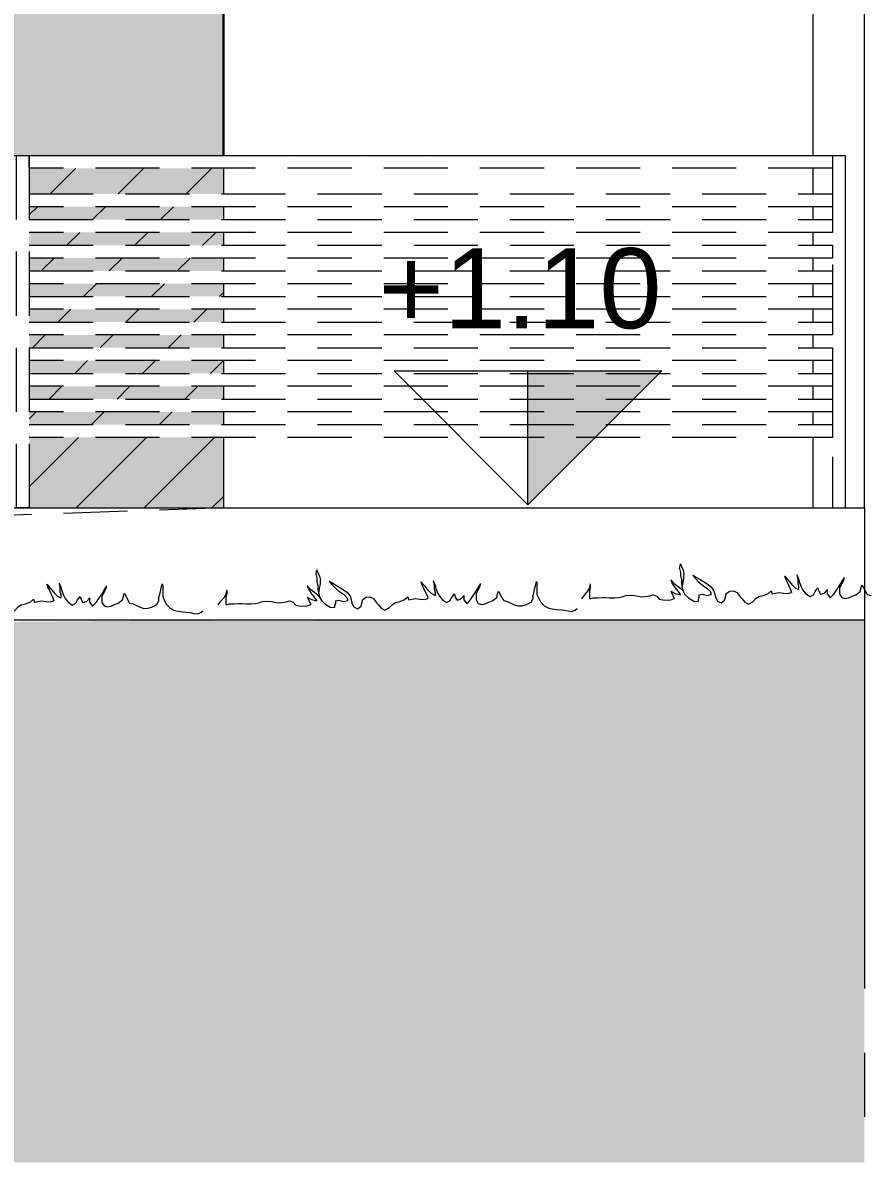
# Model space of a CAD drawing. Header units: millimetres. Extents: x -19 to 261, y -91 to 25.
# Drawn here: x 237.945 to 240.593, y -22.944 to -19.388 of the extents above; entities that cross this region are included whole.
import ezdxf

# ---------------------------------------------------------------- set-up
doc = ezdxf.new("R2010")
doc.units = ezdxf.units.MM
for name, pattern in [('LINEA-LINEETTE2_S8', [2.5, 1.5, -0.2, 0.2, -0.2, 0.2, -0.2]), ('NASCOSTA2_S2', [0.3, 0.2, -0.1]), ('TRATTEGGIATA_S4', [0.01, 0, -0.01])]:
    doc.linetypes.add(name, pattern=pattern)
for name, color, linetype, lineweight, true_color in [('XR$3$Generale01', 7, 'Continuous', 5, 0x000000), ('XR$3$STANDARD_1', 7, 'Continuous', 18, 0x000000), ('XR$3$Travi', 7, 'NASCOSTA2_S2', 18, 0x000000)]:
    doc.layers.add(name, color=color, linetype=linetype, lineweight=lineweight, true_color=true_color)
doc.styles.add('ARIAL', font='arial.ttf')
pattern_1 = [(45, (0, 0), (-0.21213203, 0.21213203), []), (45, (-0.10607, 0.10607), (-0.21213203, 0.21213203), [])]

# ---------------------------------------------------------------- blocks, each defined once
blk = doc.blocks.new('ELEMENTO_RETINO_17')
at = {"layer": 'XR$3$STANDARD_1', "color": 18, "lineweight": 18, "true_color": 0x000000}
for p, q in [((237.6923, -21.1172), (237.6951, -21.1024)), ((237.6923, -21.1172), (237.6951, -21.1292)), ((237.6951, -21.1024), (237.6978, -21.1114)), ((237.6978, -21.1114), (237.7033, -21.1222)), ((237.6648, -21.1522), (237.6758, -21.164)), ((237.6648, -21.1522), (237.6703, -21.1658)), ((237.6951, -21.1292), (237.6951, -21.1394)), ((237.6951, -21.1394), (237.6978, -21.1524)), ((237.6978, -21.1524), (237.6978, -21.165)), ((237.7033, -21.1222), (237.7061, -21.1358)), ((237.7033, -21.161), (237.7061, -21.1468)), ((237.7061, -21.1468), (237.7061, -21.1358)), ((237.7336, -21.138), (237.7446, -21.1446)), ((237.7336, -21.138), (237.7418, -21.1486)), ((237.7418, -21.1486), (237.7528, -21.16)), ((237.7446, -21.1446), (237.7583, -21.153)), ((237.7583, -21.153), (237.7748, -21.1626)), ((238.0196, -21.1398), (238.0306, -21.1522)), ((238.0196, -21.1398), (238.0223, -21.1494)), ((238.0223, -21.1494), (238.0278, -21.1602)), ((238.0306, -21.1522), (238.0416, -21.1662)), ((238.0581, -21.137), (238.0636, -21.1496)), ((238.0581, -21.137), (238.0608, -21.1512)), ((238.0608, -21.1512), (238.0608, -21.162)), ((238.0636, -21.1496), (238.0663, -21.1604)), ((238.1983, -21.159), (238.2066, -21.1454)), ((238.1983, -21.1664), (238.2038, -21.1556)), ((238.2038, -21.1556), (238.2066, -21.1454)), ((238.3743, -21.1626), (238.3771, -21.1522)), ((238.3771, -21.1522), (238.3798, -21.1392)), ((238.3798, -21.1392), (238.3826, -21.1506)), ((238.3826, -21.1608), (238.3826, -21.1506)), ((237.3953, -21.2004), (237.4063, -21.1878)), ((237.4063, -21.1878), (237.4118, -21.1774)), ((237.4118, -21.1774), (237.4146, -21.1654)), ((237.4118, -21.187), (237.4146, -21.1752)), ((237.4118, -21.1996), (237.4118, -21.187)), ((237.4146, -21.1752), (237.4146, -21.1654)), ((237.6648, -21.1876), (237.6786, -21.1954)), ((237.6648, -21.1876), (237.6703, -21.1994)), ((237.6703, -21.1658), (237.6786, -21.1772)), ((237.6758, -21.164), (237.6923, -21.1764)), ((237.6786, -21.1772), (237.6868, -21.1884)), ((237.6868, -21.1884), (237.6951, -21.1998)), ((237.6923, -21.1764), (237.7033, -21.1872)), ((237.6978, -21.165), (237.7006, -21.1776)), ((237.7006, -21.177), (237.7033, -21.161)), ((237.7006, -21.177), (237.7033, -21.1878)), ((237.7006, -21.1776), (237.7033, -21.1872)), ((237.7033, -21.1878), (237.7088, -21.198)), ((237.7528, -21.16), (237.7638, -21.169)), ((237.7638, -21.169), (237.7776, -21.179)), ((237.7748, -21.1626), (237.7913, -21.1744)), ((237.7776, -21.179), (237.7886, -21.1892)), ((237.7886, -21.1892), (237.7913, -21.1982)), ((237.7913, -21.1744), (237.7996, -21.1874)), ((237.7996, -21.1874), (237.8023, -21.1976)), ((237.8381, -21.1956), (237.8491, -21.188)), ((237.8491, -21.188), (237.8601, -21.1868)), ((237.8601, -21.1868), (237.8711, -21.1924)), ((237.8711, -21.1924), (237.8793, -21.2026)), ((237.9673, -21.196), (237.9783, -21.1868)), ((237.9783, -21.1868), (237.9811, -21.1958)), ((237.9921, -21.194), (238.0031, -21.1922)), ((238.0031, -21.1922), (238.0168, -21.1938)), ((238.0278, -21.1602), (238.0333, -21.1714)), ((238.0306, -21.1954), (238.0416, -21.192)), ((238.0333, -21.1714), (238.0388, -21.1828)), ((238.0388, -21.1828), (238.0416, -21.192)), ((238.0416, -21.1662), (238.0526, -21.177)), ((238.0526, -21.177), (238.0636, -21.1826)), ((238.0608, -21.162), (238.0636, -21.1734)), ((238.0636, -21.1734), (238.0636, -21.1826)), ((238.0663, -21.1604), (238.0718, -21.174)), ((238.0718, -21.174), (238.0773, -21.1848)), ((238.0773, -21.1848), (238.0856, -21.1954)), ((238.1103, -21.1992), (238.1158, -21.189)), ((238.1158, -21.189), (238.1241, -21.178)), ((238.1241, -21.178), (238.1268, -21.1882)), ((238.1268, -21.1882), (238.1323, -21.1974)), ((238.1433, -21.1938), (238.1543, -21.1828)), ((238.1543, -21.197), (238.1543, -21.1828)), ((238.1736, -21.1974), (238.1818, -21.1848)), ((238.1818, -21.1848), (238.1901, -21.1728)), ((238.1901, -21.1728), (238.1983, -21.159)), ((238.1928, -21.1762), (238.1983, -21.1664)), ((238.1928, -21.186), (238.1928, -21.1762)), ((238.1928, -21.1984), (238.1928, -21.186)), ((238.2423, -21.199), (238.2561, -21.1892)), ((238.2561, -21.1892), (238.2588, -21.1778)), ((238.2588, -21.1778), (238.2616, -21.1688)), ((238.2616, -21.1688), (238.2671, -21.1784)), ((238.2671, -21.1784), (238.2726, -21.1896)), ((238.2726, -21.1896), (238.2781, -21.1988)), ((238.3688, -21.1854), (238.3716, -21.174)), ((238.3688, -21.1854), (238.3688, -21.1944)), ((238.3716, -21.174), (238.3743, -21.1626)), ((238.3826, -21.171), (238.3826, -21.1608)), ((238.3826, -21.1818), (238.3826, -21.171)), ((238.3826, -21.1818), (238.3881, -21.1942)), ((237.3871, -21.2118), (237.3953, -21.2004)), ((237.4118, -21.2116), (237.4118, -21.1996)), ((237.4118, -21.2116), (237.4228, -21.2092)), ((237.4228, -21.2092), (237.4366, -21.2084)), ((237.4366, -21.2084), (237.4503, -21.2078)), ((237.4503, -21.2078), (237.4613, -21.2076)), ((237.4613, -21.2076), (237.4751, -21.2088)), ((237.4751, -21.2088), (237.4888, -21.2086)), ((237.4888, -21.2086), (237.5026, -21.2078)), ((237.5026, -21.2078), (237.5136, -21.2054)), ((237.5136, -21.2054), (237.5246, -21.2014)), ((237.5246, -21.2014), (237.5383, -21.2006)), ((237.5383, -21.2006), (237.5521, -21.2012)), ((237.5521, -21.2012), (237.5631, -21.2038)), ((237.5631, -21.2038), (237.5741, -21.2054)), ((237.5741, -21.2054), (237.5851, -21.2048)), ((237.5851, -21.2048), (237.5988, -21.2024)), ((237.5988, -21.2024), (237.6098, -21.1994)), ((237.6098, -21.1994), (237.6208, -21.2034)), ((237.6208, -21.2034), (237.6291, -21.2124)), ((237.6291, -21.2124), (237.6401, -21.215)), ((237.6401, -21.215), (237.6538, -21.2162)), ((237.6538, -21.2162), (237.6648, -21.2154)), ((237.6648, -21.2154), (237.6758, -21.2108)), ((237.6703, -21.1994), (237.6758, -21.2108)), ((237.6786, -21.1954), (237.6951, -21.1998)), ((237.7088, -21.198), (237.7198, -21.2092)), ((237.7198, -21.2092), (237.7363, -21.2194)), ((237.7363, -21.2194), (237.7501, -21.2198)), ((237.7501, -21.2198), (237.7528, -21.209)), ((237.7528, -21.1992), (237.7638, -21.1974)), ((237.7528, -21.1992), (237.7528, -21.209)), ((237.7638, -21.1974), (237.7776, -21.2012)), ((237.7776, -21.2012), (237.7913, -21.1982)), ((237.8023, -21.1976), (237.8051, -21.2084)), ((237.8051, -21.2084), (237.8106, -21.2186)), ((237.8106, -21.2186), (237.8216, -21.2242)), ((237.8216, -21.2242), (237.8326, -21.2156)), ((237.8326, -21.2156), (237.8353, -21.2064)), ((237.8353, -21.2064), (237.8381, -21.1956)), ((237.8793, -21.2026), (237.8876, -21.2116)), ((237.8876, -21.2116), (237.8958, -21.2218)), ((237.8958, -21.2218), (237.9068, -21.2284)), ((237.9068, -21.2284), (237.9206, -21.221)), ((237.9206, -21.221), (237.9316, -21.21)), ((237.9316, -21.21), (237.9398, -21.2048)), ((237.9398, -21.2048), (237.9536, -21.2018)), ((237.9536, -21.2018), (237.9673, -21.196)), ((237.9811, -21.1958), (237.9921, -21.194)), ((238.0168, -21.1938), (238.0306, -21.1954)), ((238.0856, -21.1954), (238.0993, -21.205)), ((238.0993, -21.205), (238.1103, -21.1992)), ((238.1323, -21.1974), (238.1433, -21.1938)), ((238.1543, -21.197), (238.1626, -21.209)), ((238.1626, -21.209), (238.1736, -21.1974)), ((238.1928, -21.1984), (238.1983, -21.2074)), ((238.1983, -21.2074), (238.2093, -21.2108)), ((238.2093, -21.2108), (238.2203, -21.2084)), ((238.2203, -21.2084), (238.2313, -21.2032)), ((238.2313, -21.2032), (238.2423, -21.199)), ((238.2781, -21.1988), (238.2891, -21.2014)), ((238.2891, -21.2014), (238.3001, -21.207)), ((238.3001, -21.207), (238.3111, -21.212)), ((238.3111, -21.212), (238.3221, -21.2154)), ((238.3221, -21.2154), (238.3358, -21.2148)), ((238.3358, -21.2148), (238.3496, -21.2112)), ((238.3496, -21.2112), (238.3633, -21.2036)), ((238.3633, -21.2036), (238.3688, -21.1944)), ((238.3881, -21.1942), (238.3936, -21.2034)), ((238.3936, -21.2034), (238.4046, -21.2146)), ((238.4046, -21.2146), (238.4183, -21.222)), ((238.4183, -21.222), (238.4293, -21.224)), ((238.4293, -21.224), (238.4431, -21.2262)), ((238.4431, -21.2262), (238.4568, -21.2278)), ((238.4568, -21.2278), (238.4678, -21.2288)), ((238.4898, -21.2326), (238.5008, -21.228)), ((238.5008, -21.228), (238.5071, -21.2233)), ((238.4678, -21.2288), (238.4788, -21.231)), ((238.4788, -21.231), (238.4898, -21.2326))]:
    blk.add_line(p, q, dxfattribs=at)
blk = doc.blocks.new('ELEMENTO_RETINO_18')
at = {"layer": 'XR$3$STANDARD_1', "color": 18, "lineweight": 18, "true_color": 0x000000}
for p, q in [((238.86, -21.1098), (238.8628, -21.095)), ((238.86, -21.1098), (238.8628, -21.1218)), ((238.8628, -21.095), (238.8655, -21.104)), ((238.8655, -21.104), (238.871, -21.1148)), ((238.871, -21.1148), (238.8738, -21.1284)), ((238.8325, -21.1448), (238.8435, -21.1566)), ((238.8325, -21.1448), (238.838, -21.1584)), ((238.8435, -21.1566), (238.86, -21.169)), ((238.8628, -21.1218), (238.8628, -21.132)), ((238.8628, -21.132), (238.8655, -21.145)), ((238.8655, -21.145), (238.8655, -21.1576)), ((238.8683, -21.1696), (238.871, -21.1536)), ((238.871, -21.1536), (238.8738, -21.1394)), ((238.8738, -21.1394), (238.8738, -21.1284)), ((238.9013, -21.1306), (238.9123, -21.1372)), ((238.9013, -21.1306), (238.9095, -21.1412)), ((238.9095, -21.1412), (238.9205, -21.1526)), ((238.9123, -21.1372), (238.926, -21.1456)), ((238.9205, -21.1526), (238.9315, -21.1616)), ((238.926, -21.1456), (238.9425, -21.1552)), ((238.9425, -21.1552), (238.959, -21.167)), ((239.1873, -21.1324), (239.1983, -21.1448)), ((239.1873, -21.1324), (239.19, -21.142)), ((239.19, -21.142), (239.1955, -21.1528)), ((239.1955, -21.1528), (239.201, -21.164)), ((239.1983, -21.1448), (239.2093, -21.1588)), ((239.2258, -21.1296), (239.2313, -21.1422)), ((239.2258, -21.1296), (239.2285, -21.1438)), ((239.2285, -21.1438), (239.2285, -21.1546)), ((239.2285, -21.1546), (239.2313, -21.166)), ((239.2313, -21.1422), (239.234, -21.153)), ((239.234, -21.153), (239.2395, -21.1666)), ((239.3578, -21.1654), (239.366, -21.1516)), ((239.366, -21.1516), (239.3743, -21.138)), ((239.366, -21.159), (239.3715, -21.1482)), ((239.3715, -21.1482), (239.3743, -21.138)), ((239.5393, -21.1666), (239.542, -21.1552)), ((239.542, -21.1552), (239.5448, -21.1448)), ((239.5448, -21.1448), (239.5475, -21.1318)), ((239.5475, -21.1318), (239.5503, -21.1432)), ((239.5503, -21.1534), (239.5503, -21.1432)), ((239.5503, -21.1636), (239.5503, -21.1534)), ((238.563, -21.193), (238.574, -21.1804)), ((238.574, -21.1804), (238.5795, -21.17)), ((238.5795, -21.17), (238.5823, -21.158)), ((238.5795, -21.1796), (238.5823, -21.1678)), ((238.5795, -21.1922), (238.5795, -21.1796)), ((238.5795, -21.2042), (238.5795, -21.1922)), ((238.5823, -21.1678), (238.5823, -21.158)), ((238.7665, -21.195), (238.7775, -21.192)), ((238.7775, -21.192), (238.7885, -21.196)), ((238.8325, -21.1802), (238.8463, -21.188)), ((238.8325, -21.1802), (238.838, -21.192)), ((238.838, -21.1584), (238.8463, -21.1698)), ((238.838, -21.192), (238.8435, -21.2034)), ((238.8463, -21.1698), (238.8545, -21.181)), ((238.8463, -21.188), (238.8628, -21.1924)), ((238.8545, -21.181), (238.8628, -21.1924)), ((238.86, -21.169), (238.871, -21.1798)), ((238.8655, -21.1576), (238.8683, -21.1702)), ((238.8683, -21.1696), (238.871, -21.1804)), ((238.8683, -21.1702), (238.871, -21.1798)), ((238.871, -21.1804), (238.8765, -21.1906)), ((238.8765, -21.1906), (238.8875, -21.2018)), ((238.9205, -21.1918), (238.9315, -21.19)), ((238.9205, -21.1918), (238.9205, -21.2016)), ((238.9315, -21.1616), (238.9453, -21.1716)), ((238.9315, -21.19), (238.9453, -21.1938)), ((238.9453, -21.1716), (238.9563, -21.1818)), ((238.9453, -21.1938), (238.959, -21.1908)), ((238.9563, -21.1818), (238.959, -21.1908)), ((238.959, -21.167), (238.9673, -21.18)), ((238.9673, -21.18), (238.97, -21.1902)), ((238.97, -21.1902), (238.9728, -21.201)), ((239.003, -21.199), (239.0058, -21.1882)), ((239.0058, -21.1882), (239.0168, -21.1806)), ((239.0168, -21.1806), (239.0278, -21.1794)), ((239.0278, -21.1794), (239.0388, -21.185)), ((239.0388, -21.185), (239.047, -21.1952)), ((239.1213, -21.1944), (239.135, -21.1886)), ((239.135, -21.1886), (239.146, -21.1794)), ((239.146, -21.1794), (239.1488, -21.1884)), ((239.1488, -21.1884), (239.1598, -21.1866)), ((239.1598, -21.1866), (239.1708, -21.1848)), ((239.1708, -21.1848), (239.1845, -21.1864)), ((239.1845, -21.1864), (239.1983, -21.188)), ((239.1983, -21.188), (239.2093, -21.1846)), ((239.201, -21.164), (239.2065, -21.1754)), ((239.2065, -21.1754), (239.2093, -21.1846)), ((239.2093, -21.1588), (239.2203, -21.1696)), ((239.2203, -21.1696), (239.2313, -21.1752)), ((239.2313, -21.166), (239.2313, -21.1752)), ((239.2395, -21.1666), (239.245, -21.1774)), ((239.245, -21.1774), (239.2533, -21.188)), ((239.2533, -21.188), (239.267, -21.1976)), ((239.267, -21.1976), (239.278, -21.1918)), ((239.278, -21.1918), (239.2835, -21.1816)), ((239.2835, -21.1816), (239.2918, -21.1706)), ((239.2918, -21.1706), (239.2945, -21.1808)), ((239.2945, -21.1808), (239.3, -21.19)), ((239.3, -21.19), (239.311, -21.1864)), ((239.311, -21.1864), (239.322, -21.1754)), ((239.322, -21.1896), (239.322, -21.1754)), ((239.322, -21.1896), (239.3303, -21.2016)), ((239.3303, -21.2016), (239.3413, -21.19)), ((239.3413, -21.19), (239.3495, -21.1774)), ((239.3495, -21.1774), (239.3578, -21.1654)), ((239.3605, -21.1688), (239.366, -21.159)), ((239.3605, -21.1786), (239.3605, -21.1688)), ((239.3605, -21.191), (239.3605, -21.1786)), ((239.3605, -21.191), (239.366, -21.2)), ((239.399, -21.1958), (239.41, -21.1916)), ((239.41, -21.1916), (239.4238, -21.1818)), ((239.4238, -21.1818), (239.4265, -21.1704)), ((239.4265, -21.1704), (239.4293, -21.1614)), ((239.4293, -21.1614), (239.4348, -21.171)), ((239.4348, -21.171), (239.4403, -21.1822)), ((239.4403, -21.1822), (239.4458, -21.1914)), ((239.4458, -21.1914), (239.4568, -21.194)), ((239.531, -21.1962), (239.5365, -21.187)), ((239.5365, -21.178), (239.5393, -21.1666)), ((239.5365, -21.178), (239.5365, -21.187)), ((239.5503, -21.1744), (239.5503, -21.1636)), ((239.5503, -21.1744), (239.5558, -21.1868)), ((239.5558, -21.1868), (239.5613, -21.196)), ((238.5548, -21.2044), (238.563, -21.193)), ((238.5795, -21.2042), (238.5905, -21.2018)), ((238.5905, -21.2018), (238.6043, -21.201)), ((238.6043, -21.201), (238.618, -21.2004)), ((238.618, -21.2004), (238.629, -21.2002)), ((238.629, -21.2002), (238.6428, -21.2014)), ((238.6428, -21.2014), (238.6565, -21.2012)), ((238.6565, -21.2012), (238.6703, -21.2004)), ((238.6703, -21.2004), (238.6813, -21.198)), ((238.6813, -21.198), (238.6923, -21.194)), ((238.6923, -21.194), (238.706, -21.1932)), ((238.706, -21.1932), (238.7198, -21.1938)), ((238.7198, -21.1938), (238.7308, -21.1964)), ((238.7308, -21.1964), (238.7418, -21.198)), ((238.7418, -21.198), (238.7528, -21.1974)), ((238.7528, -21.1974), (238.7665, -21.195)), ((238.7885, -21.196), (238.7968, -21.205)), ((238.7968, -21.205), (238.8078, -21.2076)), ((238.8078, -21.2076), (238.8215, -21.2088)), ((238.8215, -21.2088), (238.8325, -21.208)), ((238.8325, -21.208), (238.8435, -21.2034)), ((238.8875, -21.2018), (238.904, -21.212)), ((238.904, -21.212), (238.9178, -21.2124)), ((238.9178, -21.2124), (238.9205, -21.2016)), ((238.9728, -21.201), (238.9783, -21.2112)), ((238.9783, -21.2112), (238.9893, -21.2168)), ((238.9893, -21.2168), (239.0003, -21.2082)), ((239.0003, -21.2082), (239.003, -21.199)), ((239.047, -21.1952), (239.0553, -21.2042)), ((239.0553, -21.2042), (239.0635, -21.2144)), ((239.0635, -21.2144), (239.0745, -21.221)), ((239.0745, -21.221), (239.0883, -21.2136)), ((239.0883, -21.2136), (239.0993, -21.2026)), ((239.0993, -21.2026), (239.1075, -21.1974)), ((239.1075, -21.1974), (239.1213, -21.1944)), ((239.366, -21.2), (239.377, -21.2034)), ((239.377, -21.2034), (239.388, -21.201)), ((239.388, -21.201), (239.399, -21.1958)), ((239.4568, -21.194), (239.4678, -21.1996)), ((239.4678, -21.1996), (239.4788, -21.2046)), ((239.4788, -21.2046), (239.4898, -21.208)), ((239.4898, -21.208), (239.5035, -21.2074)), ((239.5035, -21.2074), (239.5173, -21.2038)), ((239.5173, -21.2038), (239.531, -21.1962)), ((239.5613, -21.196), (239.5723, -21.2072)), ((239.5723, -21.2072), (239.586, -21.2146)), ((239.586, -21.2146), (239.597, -21.2166)), ((239.597, -21.2166), (239.6108, -21.2188)), ((239.6108, -21.2188), (239.6245, -21.2204)), ((239.6245, -21.2204), (239.6355, -21.2214)), ((239.6355, -21.2214), (239.6465, -21.2236)), ((239.6465, -21.2236), (239.6575, -21.2252)), ((239.6575, -21.2252), (239.6685, -21.2206)), ((239.6685, -21.2206), (239.6748, -21.216))]:
    blk.add_line(p, q, dxfattribs=at)
blk = doc.blocks.new('ELEMENTO_RETINO_19')
at = {"layer": 'XR$3$STANDARD_1', "color": 18, "lineweight": 18, "true_color": 0x000000}
for p, q in [((239.9946, -21.0911), (239.9973, -21.0763)), ((239.9973, -21.0763), (240.0001, -21.0853)), ((240.0001, -21.0853), (240.0056, -21.0961)), ((239.9946, -21.0911), (239.9973, -21.1031)), ((239.9973, -21.1031), (239.9973, -21.1133)), ((239.9973, -21.1133), (240.0001, -21.1263)), ((240.0056, -21.0961), (240.0083, -21.1097)), ((240.0056, -21.1349), (240.0083, -21.1207)), ((240.0083, -21.1207), (240.0083, -21.1097)), ((240.0358, -21.1119), (240.0468, -21.1185)), ((240.0358, -21.1119), (240.0441, -21.1225)), ((240.0468, -21.1185), (240.0606, -21.1269)), ((240.3218, -21.1137), (240.3328, -21.1261)), ((240.3218, -21.1137), (240.3246, -21.1233)), ((240.3603, -21.1109), (240.3658, -21.1235)), ((240.3603, -21.1109), (240.3631, -21.1251)), ((240.5006, -21.1329), (240.5088, -21.1193)), ((240.5061, -21.1295), (240.5088, -21.1193)), ((239.7086, -21.1617), (239.7141, -21.1513)), ((239.7141, -21.1513), (239.7168, -21.1393)), ((239.7141, -21.1609), (239.7168, -21.1491)), ((239.7168, -21.1491), (239.7168, -21.1393)), ((239.9671, -21.1261), (239.9781, -21.1379)), ((239.9671, -21.1261), (239.9726, -21.1397)), ((239.9726, -21.1397), (239.9808, -21.1511)), ((239.9781, -21.1379), (239.9946, -21.1503)), ((239.9808, -21.1511), (239.9891, -21.1623)), ((239.9946, -21.1503), (240.0056, -21.1611)), ((240.0001, -21.1263), (240.0001, -21.1389)), ((240.0001, -21.1389), (240.0028, -21.1515)), ((240.0028, -21.1509), (240.0056, -21.1349)), ((240.0028, -21.1509), (240.0056, -21.1617)), ((240.0028, -21.1515), (240.0056, -21.1611)), ((240.0441, -21.1225), (240.0551, -21.1339)), ((240.0551, -21.1339), (240.0661, -21.1429)), ((240.0606, -21.1269), (240.0771, -21.1365)), ((240.0661, -21.1429), (240.0798, -21.1529)), ((240.0771, -21.1365), (240.0936, -21.1483)), ((240.0798, -21.1529), (240.0908, -21.1631)), ((240.0936, -21.1483), (240.1018, -21.1613)), ((240.3246, -21.1233), (240.3301, -21.1341)), ((240.3301, -21.1341), (240.3356, -21.1453)), ((240.3328, -21.1261), (240.3438, -21.1401)), ((240.3356, -21.1453), (240.3411, -21.1567)), ((240.3411, -21.1567), (240.3438, -21.1659)), ((240.3438, -21.1401), (240.3548, -21.1509)), ((240.3548, -21.1509), (240.3658, -21.1565)), ((240.3631, -21.1251), (240.3631, -21.1359)), ((240.3631, -21.1359), (240.3658, -21.1473)), ((240.3658, -21.1235), (240.3686, -21.1343)), ((240.3658, -21.1473), (240.3658, -21.1565)), ((240.3686, -21.1343), (240.3741, -21.1479)), ((240.3741, -21.1479), (240.3796, -21.1587)), ((240.4181, -21.1629), (240.4263, -21.1519)), ((240.4263, -21.1519), (240.4291, -21.1621)), ((240.4456, -21.1677), (240.4566, -21.1567)), ((240.4566, -21.1709), (240.4566, -21.1567)), ((240.4841, -21.1587), (240.4923, -21.1467)), ((240.4923, -21.1467), (240.5006, -21.1329)), ((240.4951, -21.1501), (240.5006, -21.1403)), ((240.4951, -21.1599), (240.4951, -21.1501)), ((240.5006, -21.1403), (240.5061, -21.1295)), ((240.5583, -21.1631), (240.5611, -21.1517)), ((240.5611, -21.1517), (240.5638, -21.1427)), ((240.5638, -21.1427), (240.5693, -21.1523)), ((240.5693, -21.1523), (240.5748, -21.1635)), ((239.6893, -21.1857), (239.6976, -21.1743)), ((239.6976, -21.1743), (239.7086, -21.1617)), ((239.7141, -21.1735), (239.7141, -21.1609)), ((239.7141, -21.1855), (239.7141, -21.1735)), ((239.7141, -21.1855), (239.7251, -21.1831)), ((239.7251, -21.1831), (239.7388, -21.1823)), ((239.7388, -21.1823), (239.7526, -21.1817)), ((239.7526, -21.1817), (239.7636, -21.1815)), ((239.7636, -21.1815), (239.7773, -21.1827)), ((239.7773, -21.1827), (239.7911, -21.1825)), ((239.7911, -21.1825), (239.8048, -21.1817)), ((239.8048, -21.1817), (239.8158, -21.1793)), ((239.8158, -21.1793), (239.8268, -21.1753)), ((239.8268, -21.1753), (239.8406, -21.1745)), ((239.8406, -21.1745), (239.8543, -21.1751)), ((239.8543, -21.1751), (239.8653, -21.1777)), ((239.8653, -21.1777), (239.8763, -21.1793)), ((239.8763, -21.1793), (239.8873, -21.1787)), ((239.8873, -21.1787), (239.9011, -21.1763)), ((239.9011, -21.1763), (239.9121, -21.1733)), ((239.9121, -21.1733), (239.9231, -21.1773)), ((239.9231, -21.1773), (239.9313, -21.1863)), ((239.9313, -21.1863), (239.9423, -21.1889)), ((239.9423, -21.1889), (239.9561, -21.1901)), ((239.9561, -21.1901), (239.9671, -21.1893)), ((239.9671, -21.1615), (239.9808, -21.1693)), ((239.9671, -21.1615), (239.9726, -21.1733)), ((239.9671, -21.1893), (239.9781, -21.1847)), ((239.9726, -21.1733), (239.9781, -21.1847)), ((239.9808, -21.1693), (239.9973, -21.1737)), ((239.9891, -21.1623), (239.9973, -21.1737)), ((240.0056, -21.1617), (240.0111, -21.1719)), ((240.0111, -21.1719), (240.0221, -21.1831)), ((240.0221, -21.1831), (240.0386, -21.1933)), ((240.0523, -21.1937), (240.0551, -21.1829)), ((240.0551, -21.1731), (240.0661, -21.1713)), ((240.0551, -21.1731), (240.0551, -21.1829)), ((240.0661, -21.1713), (240.0798, -21.1751)), ((240.0798, -21.1751), (240.0936, -21.1721)), ((240.0908, -21.1631), (240.0936, -21.1721)), ((240.1018, -21.1613), (240.1046, -21.1715)), ((240.1046, -21.1715), (240.1073, -21.1823)), ((240.1073, -21.1823), (240.1128, -21.1925)), ((240.1128, -21.1925), (240.1238, -21.1981)), ((240.1238, -21.1981), (240.1348, -21.1895)), ((240.1348, -21.1895), (240.1376, -21.1803)), ((240.1376, -21.1803), (240.1403, -21.1695)), ((240.1403, -21.1695), (240.1513, -21.1619)), ((240.1513, -21.1619), (240.1623, -21.1607)), ((240.1623, -21.1607), (240.1733, -21.1663)), ((240.1733, -21.1663), (240.1816, -21.1765)), ((240.1816, -21.1765), (240.1898, -21.1855)), ((240.1898, -21.1855), (240.1981, -21.1957)), ((240.2228, -21.1949), (240.2338, -21.1839)), ((240.2338, -21.1839), (240.2421, -21.1787)), ((240.2421, -21.1787), (240.2558, -21.1757)), ((240.2558, -21.1757), (240.2696, -21.1699)), ((240.2696, -21.1699), (240.2806, -21.1607)), ((240.2806, -21.1607), (240.2833, -21.1697)), ((240.2833, -21.1697), (240.2943, -21.1679)), ((240.2943, -21.1679), (240.3053, -21.1661)), ((240.3053, -21.1661), (240.3191, -21.1677)), ((240.3191, -21.1677), (240.3328, -21.1693)), ((240.3328, -21.1693), (240.3438, -21.1659)), ((240.3796, -21.1587), (240.3878, -21.1693)), ((240.3878, -21.1693), (240.4016, -21.1789)), ((240.4016, -21.1789), (240.4126, -21.1731)), ((240.4126, -21.1731), (240.4181, -21.1629)), ((240.4291, -21.1621), (240.4346, -21.1713)), ((240.4346, -21.1713), (240.4456, -21.1677)), ((240.4566, -21.1709), (240.4648, -21.1829)), ((240.4648, -21.1829), (240.4758, -21.1713)), ((240.4758, -21.1713), (240.4841, -21.1587)), ((240.4951, -21.1723), (240.4951, -21.1599)), ((240.4951, -21.1723), (240.5006, -21.1813)), ((240.5006, -21.1813), (240.5116, -21.1847)), ((240.5116, -21.1847), (240.5226, -21.1823)), ((240.5226, -21.1823), (240.5336, -21.1771)), ((240.5336, -21.1771), (240.5446, -21.1729)), ((240.5446, -21.1729), (240.5583, -21.1631)), ((240.5748, -21.1635), (240.5803, -21.1727)), ((240.5803, -21.1727), (240.5913, -21.1753)), ((240.5913, -21.1753), (240.5926, -21.176)), ((240.0386, -21.1933), (240.0523, -21.1937)), ((240.1981, -21.1957), (240.2091, -21.2023)), ((240.2091, -21.2023), (240.2228, -21.1949))]:
    blk.add_line(p, q, dxfattribs=at)

msp = doc.modelspace()

# ---------------------------------------------------------------- hatches: boundary and pattern name
at = {"layer": 'XR$3$STANDARD_1', "linetype": 'TRATTEGGIATA_S4', "lineweight": 5, "true_color": 0xadadad}
for points in [[(226.5053, -20.7683), (226.509, -20.77), (226.5053, -20.7616), (226.5009, -20.7512), (226.4986, -20.7408), (226.4957, -20.7296), (226.4942, -20.7184), (226.4927, -20.705), (226.4912, -20.6909), (226.4938, -20.6617), (226.4718, -20.6604), (226.4577, -20.6596), (226.445, -20.6596), (226.4301, -20.6581), (226.4115, -20.6552), (226.3929, -20.6537), (226.3803, -20.6499), (226.3654, -20.6432), (226.355, -20.6395), (226.3371, -20.6336), (226.3177, -20.6291), (226.3021, -20.6231), (226.2909, -20.6179), (226.279, -20.609), (226.2716, -20.5963), (226.2738, -20.5859), (226.2753, -20.5748), (226.2775, -20.5584), (226.2805, -20.5465), (226.285, -20.5234), (226.2872, -20.51), (226.2909, -20.4944), (226.2947, -20.4772), (226.2984, -20.4631), (226.3006, -20.4512), (226.3036, -20.4408), (226.3073, -20.4303), (226.314, -20.4125), (226.3177, -20.3998), (226.3207, -20.3894), (226.3282, -20.3656), (226.3326, -20.3485), (226.3371, -20.3336), (226.3408, -20.3224), (226.3453, -20.3068), (226.3505, -20.2919), (226.3557, -20.2777), (226.3594, -20.2666), (226.3617, -20.2547), (226.3631, -20.2427), (226.3631, -20.2271), (226.3527, -20.2167), (226.3497, -20.2055), (226.3505, -20.1936), (226.3512, -20.1795), (226.3535, -20.1579), (226.355, -20.143), (226.3572, -20.1259), (226.3594, -20.1117), (226.3624, -20.1006), (226.3661, -20.079), (226.3684, -20.0648), (226.3691, -20.0544), (226.3728, -20.0373), (226.3751, -20.0209), (226.3758, -20.0105), (226.3773, -19.9993), (226.3788, -19.9867), (226.3825, -19.9725), (226.3847, -19.9613), (226.3899, -19.9412), (226.3929, -19.9301), (226.3959, -19.9182), (226.4004, -19.9003), (226.4048, -19.8817), (226.4078, -19.8698), (226.4123, -19.8519), (226.4145, -19.837), (226.4182, -19.8244), (226.4234, -19.8058), (226.4294, -19.7886), (226.4331, -19.7752), (226.4398, -19.7641), (226.4473, -19.7499), (226.4577, -19.7417), (226.4696, -19.7403), (226.48, -19.7388), (226.4919, -19.7358), (226.5038, -19.7239), (226.515, -19.7135), (226.5269, -19.7053), (226.5254, -19.6948), (226.5292, -19.6837), (226.5418, -19.6755), (226.5493, -19.6621), (226.553, -19.6457), (226.5522, -19.6316), (226.5507, -19.6182), (226.55, -19.6025), (226.5493, -19.5921), (226.5507, -19.5802), (226.553, -19.5653), (226.5559, -19.5527), (226.5597, -19.5393), (226.5641, -19.5259), (226.5694, -19.5132), (226.5753, -19.5028), (226.5872, -19.4879), (226.5976, -19.4804), (226.6103, -19.4737), (226.6244, -19.4723), (226.6356, -19.4775), (226.6483, -19.4775), (226.6602, -19.4782), (226.6721, -19.479), (226.6855, -19.4819), (226.6981, -19.4834), (226.7123, -19.4857), (226.7234, -19.4879), (226.7339, -19.4946), (226.7421, -19.5058), (226.7495, -19.5214), (226.7547, -19.534), (226.7614, -19.5489), (226.7659, -19.5616), (226.7696, -19.575), (226.7718, -19.5862), (226.7733, -19.6085), (226.7733, -19.6189), (226.7718, -19.6338), (226.7696, -19.6457), (226.7666, -19.6591), (226.7637, -19.671), (226.7614, -19.6822), (226.7763, -19.6911), (226.7912, -19.6971), (226.8038, -19.6993), (226.8172, -19.6978), (226.8158, -19.709), (226.8098, -19.7194), (226.7972, -19.7313), (226.7972, -19.7455), (226.8091, -19.7574), (226.821, -19.7693), (226.8307, -19.7827), (226.8344, -19.7983), (226.8366, -19.8132), (226.8388, -19.8296), (226.8426, -19.8452), (226.8433, -19.8594), (226.8455, -19.872), (226.8463, -19.8847), (226.847, -19.8996), (226.8478, -19.9182), (226.8515, -19.9308), (226.8522, -19.9427), (226.8522, -19.974), (226.85, -19.9881), (226.8478, -20.0008), (226.8463, -20.0172), (226.8463, -20.0291), (226.847, -20.041), (226.85, -20.0529), (226.853, -20.0648), (226.8537, -20.0767), (226.8545, -20.0939), (226.8545, -20.1288), (226.8552, -20.1422), (226.8567, -20.1549), (226.8567, -20.169), (226.8537, -20.1914), (226.8493, -20.204), (226.8448, -20.2167), (226.8396, -20.2279), (226.8277, -20.2279), (226.8172, -20.2241), (226.8149, -20.2279), (226.802, -20.2279), (226.8292, -20.2569), (226.8381, -20.2681), (226.8396, -20.2829), (226.8381, -20.2941), (226.8329, -20.306), (226.8247, -20.3164), (226.8128, -20.3261), (226.8016, -20.3269), (226.7766, -20.3173), (226.783, -20.3492), (226.7837, -20.3619), (226.7837, -20.373), (226.783, -20.3924), (226.783, -20.4058), (226.7837, -20.4169), (226.7852, -20.4303), (226.789, -20.4422), (226.7934, -20.4571), (226.7964, -20.4757), (226.7986, -20.4877), (226.8046, -20.504), (226.8098, -20.5234), (226.8128, -20.5398), (226.8158, -20.5591), (226.8165, -20.5762), (226.8195, -20.5956), (226.8225, -20.6112), (226.8262, -20.6217), (226.8299, -20.6343), (226.8195, -20.6388), (226.8076, -20.6373), (226.7949, -20.638), (226.7785, -20.644), (226.7651, -20.6522), (226.7525, -20.6604), (226.7413, -20.6626), (226.732, -20.624), (226.7115, -20.6753), (226.7078, -20.6872), (226.7071, -20.6983), (226.7071, -20.7102), (226.7108, -20.7296), (226.713, -20.7452), (226.7138, -20.7557), (226.7145, -20.7661), (226.7197, -20.7817), (226.7197, -20.7959), (226.7212, -20.8122), (226.7212, -20.8286), (226.7197, -20.839), (226.719, -20.8547), (226.7167, -20.871), (226.7138, -20.8852), (226.7123, -20.8956), (226.7101, -20.912), (226.7071, -20.9284), (226.7026, -20.9433), (226.6989, -20.9581), (226.6959, -20.973), (226.6914, -20.9864), (226.6899, -20.9976), (226.6899, -21.014), (226.6937, -21.0274), (226.6967, -21.0385), (226.7004, -21.049), (226.7071, -21.0624), (226.713, -21.0728), (226.7227, -21.0869), (226.7287, -21.0973), (226.7354, -21.11), (226.7443, -21.1234), (226.7502, -21.1346), (226.7569, -21.1487), (226.7622, -21.1621), (226.7659, -21.1725), (226.7689, -21.1889), (226.7696, -21.2001), (226.7651, -21.2105), (226.7547, -21.2157), (226.7406, -21.2187), (226.7294, -21.2098), (226.7234, -21.1978), (226.7167, -21.183), (226.7078, -21.1725), (226.6974, -21.1606), (226.6855, -21.1487), (226.6743, -21.1368), (226.6691, -21.1264), (226.6639, -21.1145), (226.6602, -21.1033), (226.6564, -21.0906), (226.652, -21.0795), (226.6483, -21.0683), (226.6438, -21.0579), (226.6393, -21.0415), (226.6378, -21.0417), (226.6393, -21.0549), (226.6408, -21.0676), (226.6423, -21.081), (226.6438, -21.0966), (226.6453, -21.1093), (226.646, -21.1219), (226.6483, -21.1338), (226.6505, -21.145), (226.6535, -21.1621), (226.6512, -21.1733), (226.6453, -21.1867), (226.6326, -21.1993), (226.6222, -21.206), (226.6081, -21.2172), (226.5976, -21.2254), (226.585, -21.2321), (226.5731, -21.2351), (226.5612, -21.2261), (226.553, -21.215), (226.5552, -21.2045), (226.5612, -21.1941), (226.5694, -21.18), (226.5753, -21.1696), (226.5842, -21.1584), (226.5902, -21.1472), (226.5969, -21.1279), (226.5976, -21.1174), (226.5984, -21.107), (226.5984, -21.0862), (226.5976, -21.0735), (226.5932, -21.0594), (226.5902, -21.0467), (226.5865, -21.0341), (226.5835, -21.0229), (226.5798, -21.0102), (226.5761, -20.9983), (226.5733, -20.9853), (226.5701, -21.0043), (226.5701, -21.0289), (226.5671, -21.046), (226.5641, -21.0579), (226.5612, -21.0683), (226.5559, -21.0839), (226.5493, -21.107), (226.5485, -21.1204), (226.55, -21.1361), (226.5478, -21.1472), (226.5448, -21.1606), (226.544, -21.171), (226.5433, -21.1844), (226.5426, -21.1964), (226.5426, -21.2068), (226.5388, -21.2269), (226.5388, -21.2395), (226.5351, -21.2522), (227.3885, -21.2522), (227.3767, -21.2487), (227.3656, -21.2355), (227.3614, -21.2203), (227.3677, -21.2036), (227.3725, -21.1911), (227.3767, -21.1765), (227.3802, -21.1654), (227.3809, -21.148), (227.3781, -21.1342), (227.3767, -21.1203), (227.3767, -21.1092), (227.3774, -21.0974), (227.3774, -21.0765), (227.3781, -21.0578), (227.3781, -21.0266), (227.3788, -21.0106), (227.3795, -20.9918), (227.3802, -20.9731), (227.3802, -20.9057), (227.3809, -20.8842), (227.3809, -20.8474), (227.3795, -20.828), (227.3795, -20.8162), (227.3788, -20.8023), (227.3774, -20.7891), (227.3767, -20.7752), (227.3753, -20.7523), (227.3753, -20.7391), (227.3746, -20.7238), (227.3732, -20.7072), (227.3725, -20.6919), (227.3711, -20.6739), (227.3697, -20.6628), (227.3677, -20.6503), (227.3663, -20.6315), (227.3635, -20.6197), (227.3586, -20.601), (227.3552, -20.5801), (227.3524, -20.5676), (227.351, -20.5558), (227.3482, -20.5419), (227.3475, -20.5288), (227.3448, -20.5135), (227.3441, -20.5017), (227.3434, -20.485), (227.342, -20.4642), (227.3406, -20.4517), (227.3385, -20.4329), (227.3309, -20.4441), (227.3274, -20.4552), (227.326, -20.467), (227.3239, -20.4822), (227.3225, -20.4961), (227.3205, -20.5114), (227.3184, -20.5274), (227.317, -20.5475), (227.317, -20.5933), (227.3156, -20.6225), (227.3184, -20.6371), (227.3205, -20.6523), (227.3121, -20.6662), (227.3191, -20.6787), (227.3184, -20.6898), (227.3114, -20.7037), (227.3121, -20.7155), (227.317, -20.7343), (227.3205, -20.7523), (227.3225, -20.7662), (227.3225, -20.787), (227.3239, -20.8072), (227.3281, -20.819), (227.3357, -20.8301), (227.3482, -20.846), (227.3524, -20.8599), (227.3545, -20.8801), (227.3545, -20.8939), (227.351, -20.9085), (227.3461, -20.9252), (227.342, -20.9377), (227.3392, -20.9488), (227.3378, -20.9627), (227.3378, -20.9793), (227.3399, -20.9974), (227.3399, -21.0085), (227.3385, -21.0224), (227.3316, -21.0377), (227.3205, -21.0509), (227.308, -21.064), (227.2969, -21.0752), (227.2837, -21.0786), (227.2705, -21.0738), (227.2573, -21.0696), (227.2517, -21.0543), (227.2483, -21.039), (227.2469, -21.0224), (227.2469, -21.0057), (227.2462, -20.9911), (227.2469, -20.9766), (227.2483, -20.9599), (227.251, -20.9481), (227.2531, -20.9356), (227.258, -20.9182), (227.2615, -20.9044), (227.2621, -20.8849), (227.2628, -20.871), (227.2621, -20.8585), (227.2545, -20.8426), (227.2476, -20.8308), (227.2399, -20.819), (227.2323, -20.8044), (227.224, -20.7919), (227.2135, -20.7745), (227.2031, -20.7565), (227.1969, -20.7447), (227.1879, -20.7252), (227.1809, -20.7058), (227.1747, -20.6919), (227.1636, -20.6829), (227.1594, -20.6669), (227.1552, -20.6454), (227.1531, -20.6315), (227.1524, -20.6148), (227.1524, -20.5961), (227.1531, -20.5787), (227.1531, -20.5642), (227.1524, -20.544), (227.1504, -20.5294), (227.1504, -20.5142), (227.1497, -20.492), (227.1483, -20.4732), (227.1476, -20.4614), (227.1469, -20.4503), (227.1448, -20.4357), (227.1337, -20.4267), (227.1302, -20.4392), (227.1295, -20.451), (227.1177, -20.4385), (227.108, -20.4239), (227.1011, -20.4093), (227.1004, -20.3927), (227.1004, -20.3191), (227.0962, -20.2976), (227.092, -20.2795), (227.0893, -20.2649), (227.0865, -20.2538), (227.0844, -20.242), (227.083, -20.2247), (227.0823, -20.2129), (227.0823, -20.1816), (227.0837, -20.165), (227.0851, -20.1538), (227.0865, -20.1393), (227.0886, -20.1191), (227.09, -20.1004), (227.0927, -20.0858), (227.0948, -20.0698), (227.0976, -20.0587), (227.1011, -20.0379), (227.1038, -20.0199), (227.1045, -20.0087), (227.1073, -19.9872), (227.1094, -19.9733), (227.1122, -19.9567), (227.117, -19.9365), (227.1191, -19.9233), (227.1212, -19.9102), (227.1233, -19.8935), (227.1254, -19.8817), (227.1281, -19.8671), (227.1302, -19.8504), (227.1316, -19.8373), (227.1351, -19.822), (227.1379, -19.8067), (227.1413, -19.7907), (227.1448, -19.7776), (227.1511, -19.7595), (227.1622, -19.747), (227.1747, -19.7373), (227.1885, -19.7317), (227.2045, -19.7283), (227.2212, -19.7255), (227.2392, -19.722), (227.2524, -19.7185), (227.2684, -19.7151), (227.2809, -19.7123), (227.2927, -19.7012), (227.2982, -19.6894), (227.2864, -19.6852), (227.2753, -19.6894), (227.2601, -19.6928), (227.2469, -19.6942), (227.2385, -19.6824), (227.2351, -19.6699), (227.233, -19.6588), (227.226, -19.647), (227.2226, -19.6324), (227.2101, -19.6227), (227.2073, -19.6088), (227.2073, -19.595), (227.2108, -19.5838), (227.2156, -19.572), (227.2163, -19.5589), (227.217, -19.5471), (227.2212, -19.5346), (227.226, -19.5228), (227.226, -19.5109), (227.2226, -19.4985), (227.2219, -19.486), (227.2233, -19.4748), (227.2344, -19.4686), (227.2476, -19.463), (227.2587, -19.4623), (227.2656, -19.4603), (227.3003, -19.4526), (227.3114, -19.4471), (227.3246, -19.4415), (227.3475, -19.4415), (227.3607, -19.4485), (227.3725, -19.4596), (227.3864, -19.4748), (227.4024, -19.4915), (227.4107, -19.5089), (227.4149, -19.5214), (227.417, -19.5373), (227.4177, -19.5491), (227.4177, -19.5602), (227.417, -19.5727), (227.4121, -19.5852), (227.4045, -19.5984), (227.4024, -19.613), (227.4038, -19.6255), (227.4079, -19.6408), (227.41, -19.654), (227.4218, -19.6637), (227.4302, -19.6748), (227.4392, -19.6873), (227.4565, -19.6942), (227.4746, -19.697), (227.4892, -19.7005), (227.5017, -19.7005), (227.5149, -19.7019), (227.5294, -19.704), (227.5426, -19.7053), (227.5565, -19.7074), (227.5697, -19.7095), (227.5836, -19.7123), (227.5989, -19.7227), (227.6079, -19.7394), (227.6225, -19.7727), (227.6336, -19.7921), (227.6447, -19.8102), (227.6523, -19.8241), (227.6607, -19.8386), (227.669, -19.8588), (227.6752, -19.872), (227.6801, -19.8852), (227.6836, -19.897), (227.6905, -19.9171), (227.6995, -19.9393), (227.7065, -19.9553), (227.7141, -19.9699), (227.7204, -19.9844), (227.7204, -19.9997), (227.7113, -20.0178), (227.7009, -20.04), (227.6912, -20.058), (227.6822, -20.0719), (227.6738, -20.0865), (227.6648, -20.099), (227.653, -20.115), (227.6377, -20.1302), (227.6225, -20.1413), (227.6093, -20.1497), (227.5975, -20.1559), (227.5864, -20.1622), (227.5808, -20.1754), (227.5822, -20.192), (227.5836, -20.2045), (227.5857, -20.2156), (227.5891, -20.2351), (227.5933, -20.2545), (227.5954, -20.2691), (227.5982, -20.2871), (227.6002, -20.299), (227.6016, -20.3128), (227.5898, -20.3191), (227.5732, -20.3184), (227.5614, -20.3184), (227.5475, -20.308), (227.5412, -20.2962), (227.5343, -20.2823), (227.5274, -20.2663), (227.5253, -20.2524), (227.5211, -20.2392), (227.5239, -20.2524), (227.5253, -20.2635), (227.5274, -20.2795), (227.5294, -20.2906), (227.5301, -20.2949), (227.5298, -20.2947), (227.5357, -20.3302), (227.5357, -20.3823), (227.5343, -20.3975), (227.5329, -20.4093), (227.5294, -20.4253), (227.5267, -20.4392), (227.5246, -20.4503), (227.5225, -20.4649), (227.5204, -20.4788), (227.519, -20.4927), (227.5169, -20.5121), (227.5149, -20.5315), (227.5142, -20.5524), (227.5128, -20.5704), (227.5128, -20.5836), (227.5114, -20.5954), (227.5114, -20.6093), (227.5107, -20.6253), (227.5107, -20.7023), (227.51, -20.7155), (227.5086, -20.7294), (227.5058, -20.7509), (227.5044, -20.762), (227.5017, -20.7759), (227.4996, -20.7877), (227.4968, -20.8009), (227.4926, -20.8287), (227.4912, -20.8419), (227.4899, -20.8565), (227.4885, -20.8724), (227.4864, -20.8898), (227.4857, -20.9078), (227.485, -20.9231), (227.4836, -20.9384), (227.4829, -20.9516), (227.4822, -20.9627), (227.4815, -20.9842), (227.4815, -21.0703), (227.4808, -21.0821), (227.4774, -21.1001), (227.4746, -21.1161), (227.4704, -21.1307), (227.469, -21.1418), (227.4586, -21.1536), (227.4503, -21.1647), (227.451, -21.1786), (227.4579, -21.1897), (227.4649, -21.2057), (227.4683, -21.2203), (227.4704, -21.2321), (227.4657, -21.2522), (228.4466, -21.2522), (228.4466, -19.8022), (238.5714, -19.8022), (238.5714, -15.8322), (225.6466, -15.8322), (225.6466, -21.2522), (225.6743, -21.2522), (225.6738, -21.2524), (225.6761, -21.2522), (225.6769, -21.2522), (226.4367, -21.2522), (226.3869, -21.2344), (226.3825, -21.2336), (226.3721, -21.2291), (226.3617, -21.2254), (226.3512, -21.215), (226.3527, -21.1993), (226.352, -21.1852), (226.3468, -21.1696), (226.3445, -21.1584), (226.3408, -21.1465), (226.3378, -21.1338), (226.3386, -21.1182), (226.3408, -21.1055), (226.346, -21.0914), (226.3587, -21.0743), (226.3639, -21.0624), (226.3631, -21.0415), (226.3631, -20.9738), (226.3661, -20.9626), (226.3698, -20.9433), (226.3721, -20.9321), (226.3765, -20.9157), (226.378, -20.9053), (226.3803, -20.8919), (226.3758, -20.877), (226.3646, -20.871), (226.3594, -20.8606), (226.3579, -20.8442), (226.3594, -20.8323), (226.3602, -20.8212), (226.3617, -20.8085), (226.3646, -20.7951), (226.3676, -20.7817), (226.3706, -20.7705), (226.3773, -20.7601), (226.3877, -20.7504), (226.4004, -20.74), (226.4108, -20.7318), (226.4257, -20.7244), (226.4391, -20.7251), (226.4502, -20.7259), (226.4629, -20.7236), (226.4748, -20.7289), (226.4852, -20.7363), (226.4927, -20.7475), (226.4949, -20.7586)], [(238.5714, -19.9222), (238.5714, -19.8422), (237.9648, -19.8422), (237.9648, -19.9222)], [(238.5714, -19.9622), (237.9648, -19.9622), (237.9648, -20.0022), (238.5714, -20.0022)], [(238.5714, -20.0822), (238.5714, -20.0422), (237.9648, -20.0422), (237.9648, -20.0822)], [(237.9648, -20.1622), (238.5714, -20.1622), (238.5714, -20.1222), (237.9648, -20.1222)], [(237.9648, -20.2022), (237.9648, -20.2422), (238.5714, -20.2422), (238.5714, -20.2022)], [(238.5714, -20.2822), (237.9648, -20.2822), (237.9648, -20.3222), (238.5714, -20.3222)], [(238.5714, -20.3622), (237.9648, -20.3622), (237.9648, -20.4022), (238.5714, -20.4022)], [(237.9648, -20.4422), (237.9648, -20.4822), (238.5714, -20.4822), (238.5714, -20.4422)], [(237.9648, -20.5622), (238.5714, -20.5622), (238.5714, -20.5222), (237.9648, -20.5222)], [(237.9648, -20.6022), (237.9648, -20.6422), (238.5714, -20.6422), (238.5714, -20.6022)], [(238.5714, -20.9022), (238.5714, -20.6822), (237.9648, -20.6822), (237.9648, -20.9022)]]:
    msp.add_hatch(color=253, dxfattribs=at).paths.add_polyline_path(points, flags=0)
at = {"layer": 'XR$3$STANDARD_1', "lineweight": 5, "true_color": 0xff0000}
h = msp.add_hatch(dxfattribs=at)
h.set_pattern_fill('TRATTEGGIO_5', color=1, scale=0.1, style=0, pattern_type=2)
h.set_pattern_definition(pattern_1)
h.paths.add_polyline_path([(240.5114, -19.8022), (238.5714, -19.8014), (238.5714, -19.8022)], flags=0)
h = msp.add_hatch(dxfattribs=at)
h.set_pattern_fill('TRATTEGGIO_5', color=1, scale=0.1, style=0, pattern_type=2)
h.set_pattern_definition(pattern_1)
h.paths.add_polyline_path([(237.9648, -19.8422), (237.9648, -19.9222), (238.5714, -19.9222), (238.5714, -19.8422)], flags=0)
h = msp.add_hatch(dxfattribs=at)
h.set_pattern_fill('TRATTEGGIO_5', color=1, scale=0.1, style=0, pattern_type=2)
h.set_pattern_definition(pattern_1)
h.paths.add_polyline_path([(237.9648, -20.0022), (238.5714, -20.0022), (238.5714, -19.9622), (237.9648, -19.9622)], flags=0)
h = msp.add_hatch(dxfattribs=at)
h.set_pattern_fill('TRATTEGGIO_5', color=1, scale=0.1, style=0, pattern_type=2)
h.set_pattern_definition(pattern_1)
h.paths.add_polyline_path([(237.9648, -20.0422), (237.9648, -20.0822), (238.5714, -20.0822), (238.5714, -20.0422)], flags=0)
h = msp.add_hatch(dxfattribs=at)
h.set_pattern_fill('TRATTEGGIO_5', color=1, scale=0.1, style=0, pattern_type=2)
h.set_pattern_definition(pattern_1)
h.paths.add_polyline_path([(238.5714, -20.1222), (237.9648, -20.1222), (237.9648, -20.1622), (238.5714, -20.1622)], flags=0)
h = msp.add_hatch(dxfattribs=at)
h.set_pattern_fill('TRATTEGGIO_5', color=1, scale=0.1, style=0, pattern_type=2)
h.set_pattern_definition(pattern_1)
h.paths.add_polyline_path([(238.5714, -20.2022), (237.9648, -20.2022), (237.9648, -20.2422), (238.5714, -20.2422)], flags=0)
h = msp.add_hatch(dxfattribs=at)
h.set_pattern_fill('TRATTEGGIO_5', color=1, scale=0.1, style=0, pattern_type=2)
h.set_pattern_definition(pattern_1)
h.paths.add_polyline_path([(238.5714, -20.3222), (238.5714, -20.2822), (237.9648, -20.2822), (237.9648, -20.3222)], flags=0)
h = msp.add_hatch(dxfattribs=at)
h.set_pattern_fill('TRATTEGGIO_5', color=1, scale=0.1, style=0, pattern_type=2)
h.set_pattern_definition(pattern_1)
h.paths.add_polyline_path([(237.9648, -20.3622), (237.9648, -20.4022), (238.5714, -20.4022), (238.5714, -20.3622)], flags=0)
h = msp.add_hatch(dxfattribs=at)
h.set_pattern_fill('TRATTEGGIO_5', color=1, scale=0.1, style=0, pattern_type=2)
h.set_pattern_definition(pattern_1)
h.paths.add_polyline_path([(238.5714, -20.4422), (237.9648, -20.4422), (237.9648, -20.4822), (238.5714, -20.4822)], flags=0)
at = {"layer": 'XR$3$STANDARD_1', "lineweight": 5, "true_color": 0xadadad}
msp.add_hatch(color=253, dxfattribs=at).paths.add_polyline_path([(239.5214, -20.4743), (239.5214, -20.8922), (239.9393, -20.4743)], flags=0)
at = {"layer": 'XR$3$STANDARD_1', "lineweight": 5, "true_color": 0xff0000}
h = msp.add_hatch(dxfattribs=at)
h.set_pattern_fill('TRATTEGGIO_5', color=1, scale=0.1, style=0, pattern_type=2)
h.set_pattern_definition(pattern_1)
h.paths.add_polyline_path([(237.9648, -20.5222), (237.9648, -20.5622), (238.5714, -20.5622), (238.5714, -20.5222)], flags=0)
h = msp.add_hatch(dxfattribs=at)
h.set_pattern_fill('TRATTEGGIO_5', color=1, scale=0.1, style=0, pattern_type=2)
h.set_pattern_definition(pattern_1)
h.paths.add_polyline_path([(238.5714, -20.6422), (238.5714, -20.6022), (237.9648, -20.6022), (237.9648, -20.6422)], flags=0)
h = msp.add_hatch(dxfattribs=at)
h.set_pattern_fill('TRATTEGGIO_5', color=1, scale=0.1, style=0, pattern_type=2)
h.set_pattern_definition(pattern_1)
h.paths.add_polyline_path([(237.9648, -20.9022), (238.5714, -20.9022), (238.5714, -20.6822), (237.9648, -20.6822)], flags=0)
at = {"layer": 'XR$3$STANDARD_1', "lineweight": 30, "true_color": 0x000000}
h = msp.add_hatch(dxfattribs=at)
h.set_pattern_fill('TRATTEGGIO_8', color=18, scale=0.1, style=0, pattern_type=2)
h.set_pattern_definition([(135, (0, 0), (-0.21213203, -0.21213203), [0.2, -0.1]), (135, (-0.10607, -0.10607), (-0.21213203, -0.21213203), [0.2, -0.1])])
h.paths.add_polyline_path([(209.3034, -21.4322), (209.3899, -21.4322), (209.3899, -21.4022), (204.284, -21.4022), (204.284, -22.9439), (240.5714, -22.9439), (240.5714, -21.2522), (239.6834, -21.2522), (238.5461, -21.2552), (238.5204, -21.2522), (237.3737, -21.2626), (235.0604, -21.2522), (233.9184, -21.2577), (231.6513, -21.2522), (230.5163, -21.2617), (229.3734, -21.2673), (228.5666, -21.261), (228.5666, -21.6578), (228.6532, -21.6578), (228.6532, -21.8678), (228.4466, -21.8678), (228.4466, -21.7822), (225.6466, -21.7822), (225.6466, -21.5622), (209.5099, -21.5622), (209.5099, -21.8565), (209.3899, -21.8565), (209.3899, -21.8522), (209.3034, -21.8522)], flags=0)

# ---------------------------------------------------------------- linework, layer by layer
at = {"layer": 'XR$3$Generale01', "color": 18, "linetype": 'LINEA-LINEETTE2_S8', "lineweight": 18, "true_color": 0x000000}
msp.add_line((240.5714, -20.9022), (240.5714, -22.9439), dxfattribs=at)
at = {"layer": 'XR$3$STANDARD_1', "color": 18, "lineweight": 30, "true_color": 0x000000}
msp.add_line((238.5714, -15.8322), (238.5714, -19.8022), dxfattribs=at)
at = {"layer": 'XR$3$STANDARD_1', "color": 18, "lineweight": 5, "true_color": 0x000000}
for p, q in [((240.4114, -19.8022), (240.4114, -18.0022)), ((240.5714, -20.9022), (240.5714, -18.0022)), ((240.4114, -19.9222), (240.4114, -19.8422)), ((240.4114, -20.0022), (240.4114, -19.9622)), ((240.4114, -20.0822), (240.4114, -20.0422)), ((240.4114, -20.1622), (240.4114, -20.1222)), ((240.4114, -20.2422), (240.4114, -20.2022)), ((240.4114, -20.3222), (240.4114, -20.2822)), ((240.4114, -20.4022), (240.4114, -20.3622)), ((240.4114, -20.4822), (240.4114, -20.4422)), ((239.5214, -20.8922), (239.5214, -20.4743)), ((240.4114, -20.5622), (240.4114, -20.5222)), ((240.4114, -20.6422), (240.4114, -20.6022)), ((240.4114, -20.9022), (240.4114, -20.6822))]:
    msp.add_line(p, q, dxfattribs=at)
at = {"layer": 'XR$3$STANDARD_1', "color": 18, "lineweight": 18, "true_color": 0x000000}
for p, q in [((228.4466, -19.8022), (240.5114, -19.8022)), ((240.5114, -19.8022), (240.5114, -20.9022)), ((238.5714, -19.8422), (238.5714, -19.9222)), ((238.5714, -19.9622), (238.5714, -20.0022)), ((238.5714, -20.0422), (238.5714, -20.0822)), ((238.5714, -20.1222), (238.5714, -20.1622)), ((238.5714, -20.2022), (238.5714, -20.2422)), ((238.5714, -20.2822), (238.5714, -20.3222)), ((238.5714, -20.3622), (238.5714, -20.4022)), ((238.5714, -20.4422), (238.5714, -20.4822)), ((238.5714, -20.5222), (238.5714, -20.5622)), ((238.5714, -20.6022), (238.5714, -20.6422)), ((238.5714, -20.6822), (238.5714, -20.9022)), ((228.4466, -20.9022), (240.5714, -20.9022)), ((240.5714, -21.2522), (228.5666, -21.2522))]:
    msp.add_line(p, q, dxfattribs=at)
at = {"layer": 'XR$3$STANDARD_1', "color": 5, "lineweight": 5, "true_color": 0x0000ff}
for p, q in [((239.5214, -20.8922), (239.1034, -20.4743)), ((239.1034, -20.4743), (239.9393, -20.4743)), ((239.5214, -20.8922), (239.9393, -20.4743))]:
    msp.add_line(p, q, dxfattribs=at)
at = {"layer": 'XR$3$STANDARD_1', "color": 18, "linetype": 'NASCOSTA2_S2', "lineweight": 18, "true_color": 0x000000}
msp.add_line((238.5714, -20.9022), (228.4466, -21.2522), dxfattribs=at)
at = {"layer": 'XR$3$Travi', "color": 18, "lineweight": 5, "true_color": 0x000000}
for p, q in [((240.4714, -19.8422), (237.9648, -19.8422)), ((240.4714, -19.8422), (240.4714, -20.9022)), ((240.4714, -19.9622), (237.9648, -19.9622)), ((240.4714, -20.0422), (237.9648, -20.0422)), ((240.4714, -20.1222), (237.9648, -20.1222)), ((240.4714, -20.2022), (237.9648, -20.2022)), ((240.4714, -20.2822), (237.9648, -20.2822)), ((240.4714, -20.3622), (237.9648, -20.3622)), ((240.4714, -20.4422), (237.9648, -20.4422)), ((240.4714, -20.5222), (237.9648, -20.5222)), ((240.4714, -20.6022), (237.9648, -20.6022)), ((240.4714, -20.6822), (237.9648, -20.6822))]:
    msp.add_line(p, q, dxfattribs=at)
msp.add_lwpolyline([(237.9648, -19.8022), (237.9648, -20.9022), (237.9248, -20.9022), (237.9248, -19.8022)], close=True, dxfattribs=at)
for points in [[(237.9648, -19.8422), (237.9648, -19.8022), (240.4714, -19.8022), (240.4714, -19.8422)], [(237.9648, -19.9222), (240.4714, -19.9222), (240.4714, -19.9622)], [(237.9648, -20.0022), (240.4714, -20.0022), (240.4714, -20.0422)], [(237.9648, -20.0822), (240.4714, -20.0822), (240.4714, -20.1222)], [(237.9648, -20.1622), (240.4714, -20.1622), (240.4714, -20.2022)], [(237.9648, -20.2422), (240.4714, -20.2422), (240.4714, -20.2822)], [(237.9648, -20.3222), (240.4714, -20.3222), (240.4714, -20.3622)], [(237.9648, -20.4022), (240.4714, -20.4022), (240.4714, -20.4422)], [(237.9648, -20.4822), (240.4714, -20.4822), (240.4714, -20.5222)], [(237.9648, -20.5622), (240.4714, -20.5622), (240.4714, -20.6022)], [(237.9648, -20.6422), (240.4714, -20.6422), (240.4714, -20.6822)]]:
    msp.add_lwpolyline(points, dxfattribs=at)

# ---------------------------------------------------------------- block references
at = {"layer": 'XR$3$STANDARD_1', "color": 18, "lineweight": 18, "true_color": 0x000000}
for name in ['ELEMENTO_RETINO_19', 'ELEMENTO_RETINO_17', 'ELEMENTO_RETINO_18']:
    msp.add_blockref(name, (0, 0), dxfattribs=at)

# ---------------------------------------------------------------- texts
at = {"layer": 'XR$3$STANDARD_1', "color": 5, "lineweight": 5, "true_color": 0x0000ff, "insert": (239.4966, -20.345), "char_height": 0.25, "width": 2.190217, "attachment_point": 8, "style": 'ARIAL'}
msp.add_mtext('+1.10', dxfattribs=at)

doc.saveas('drawing.dxf')
